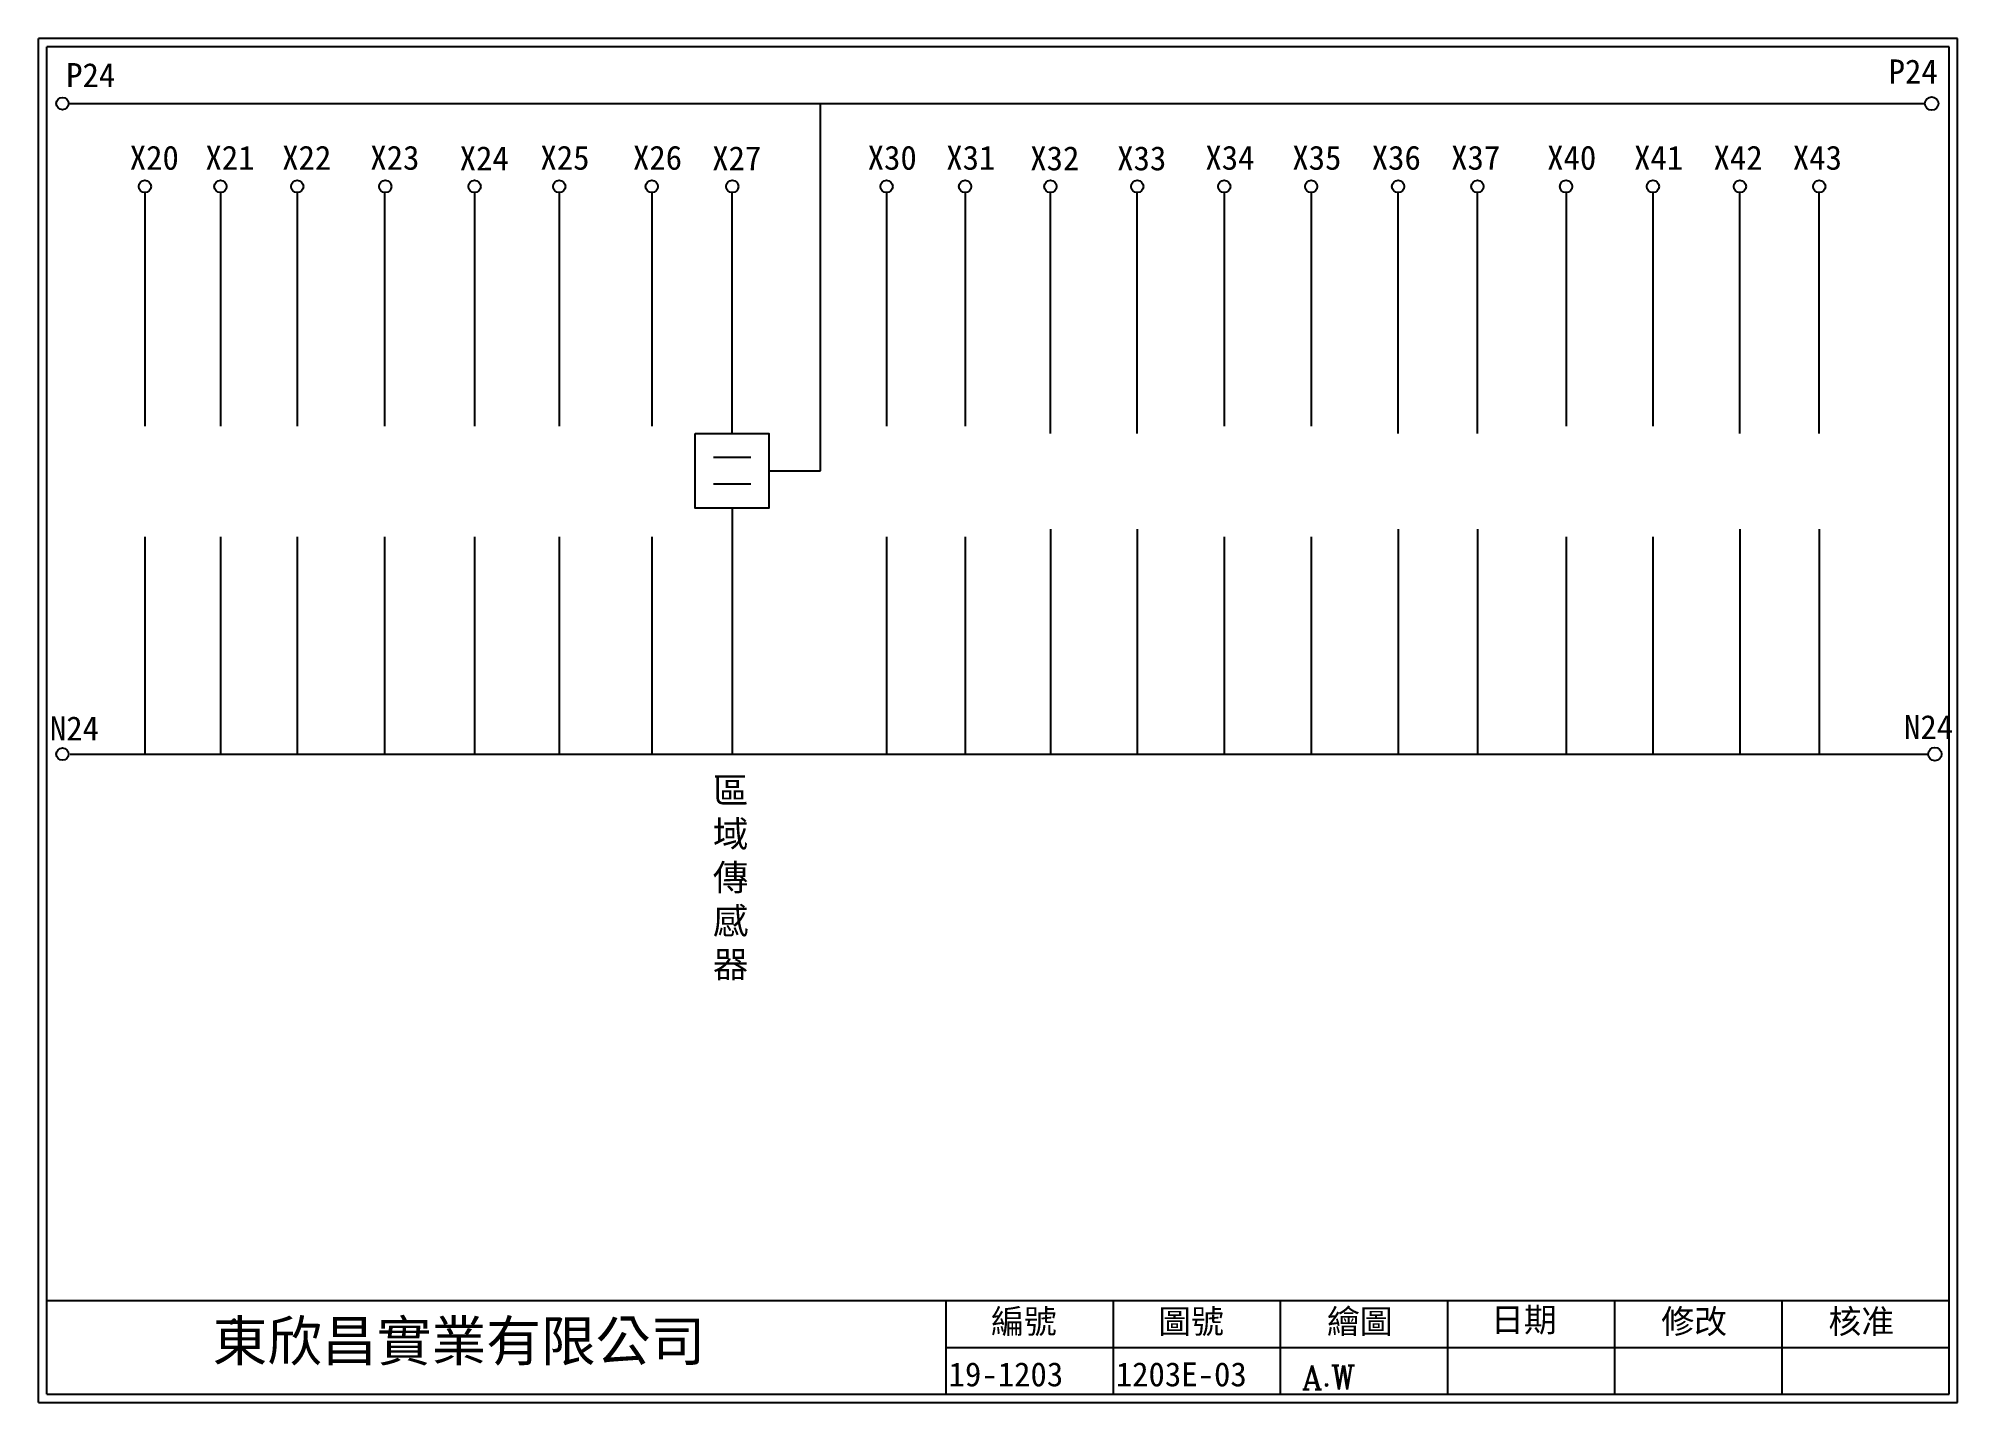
# Model space of a CAD drawing. Extents: x 325 to 612, y 3 to 207.
import ezdxf

# ---------------------------------------------------------------- set-up
doc = ezdxf.new("R2010")
doc.units = 0
doc.layers.get('0').update_dxf_attribs({"linetype": 'CONTINUOUS'})
for name, color, linetype in [('圖框層', 7, 'CONTINUOUS'), ('標尺寸層', 3, 'CONTINUOUS'), ('輪廓線層', 7, 'CONTINUOUS')]:
    doc.layers.add(name, color=color, linetype=linetype)
doc.styles.add('CNS', font='romanc.shx', dxfattribs={"bigfont": 'chineset.shx'})
doc.styles.add('STSL', font='kaiu.ttf')

msp = doc.modelspace()

# ---------------------------------------------------------------- linework, layer by layer
for p, q in [((442.28, 142.31), (442.28, 197.22)), ((429.06, 147.89), (429.06, 183.91)), ((476.65, 147.89), (476.65, 183.91)), ((489.65, 147.89), (489.65, 183.91)), ((528.65, 147.89), (528.65, 183.91)), ((540.52, 147.89), (540.52, 183.91)), ((579.76, 147.89), (579.76, 183.91)), ((591.62, 147.89), (591.62, 183.91)), ((434.57, 142.31), (442.28, 142.31)), ((429.06, 136.73), (429.06, 99.96)), ((476.65, 133.61), (476.65, 99.96)), ((489.65, 133.61), (489.65, 99.96)), ((528.65, 133.61), (528.65, 99.96)), ((540.52, 133.61), (540.52, 99.96)), ((579.76, 133.61), (579.76, 99.96)), ((591.62, 133.61), (591.62, 99.96))]:
    msp.add_line(p, q)
msp.add_lwpolyline([(423.54, 147.89), (434.57, 147.89), (434.57, 136.73), (423.54, 136.73)], close=True)
for centre in [(608.44, 197.22), (608.92, 99.96)]:
    msp.add_circle(centre, 1)
at = {"layer": '圖框層', "color": 7}
for p, q in [((612.32, 206.97), (325.32, 206.97)), ((325.32, 3), (325.32, 206.97)), ((612.32, 3), (612.32, 206.97)), ((611.07, 205.72), (326.57, 205.72)), ((326.57, 4.25), (326.57, 205.72)), ((611.07, 4.25), (611.07, 205.72)), ((326.57, 18.25), (611.07, 18.25)), ((461.07, 4.25), (461.07, 18.25)), ((486.07, 4.25), (486.07, 18.25)), ((511.07, 4.25), (511.07, 18.25)), ((536.07, 4.25), (536.07, 18.25)), ((561.07, 4.25), (561.07, 18.25)), ((586.07, 4.25), (586.07, 18.25)), ((461.07, 11.25), (611.07, 11.25)), ((325.32, 3), (612.32, 3)), ((326.57, 4.25), (611.07, 4.25))]:
    msp.add_line(p, q, dxfattribs=at)
at = {"layer": '標尺寸層', "color": 7}
for p, q in [((329.84, 197.22), (607.44, 197.22)), ((341.24, 183.91), (341.24, 148.99)), ((352.55, 183.91), (352.55, 148.99)), ((364.03, 183.91), (364.03, 148.99)), ((377.1, 183.91), (377.1, 148.98)), ((390.54, 183.91), (390.54, 148.99)), ((403.21, 183.91), (403.21, 148.99)), ((417.04, 183.91), (417.04, 148.99)), ((452.15, 183.91), (452.15, 148.99)), ((463.9, 183.91), (463.9, 148.99)), ((502.65, 183.91), (502.65, 148.99)), ((515.65, 183.91), (515.65, 148.99)), ((553.76, 183.91), (553.76, 148.99)), ((566.76, 183.91), (566.76, 148.99)), ((426.29, 144.34), (431.86, 144.34)), ((426.29, 140.37), (431.86, 140.37)), ((341.24, 132.46), (341.24, 99.96)), ((352.55, 132.46), (352.55, 99.96)), ((364.03, 132.46), (364.03, 99.96)), ((377.1, 132.45), (377.1, 99.95)), ((377.1, 132.45), (377.1, 99.95)), ((390.54, 132.46), (390.54, 99.96)), ((390.54, 132.45), (390.54, 99.96)), ((403.21, 132.46), (403.21, 99.96)), ((403.21, 132.45), (403.21, 99.96)), ((417.04, 132.46), (417.04, 99.96)), ((452.15, 132.46), (452.15, 99.96)), ((463.9, 132.46), (463.9, 99.96)), ((502.65, 132.46), (502.65, 99.96)), ((515.65, 132.46), (515.65, 99.96)), ((553.76, 132.46), (553.76, 99.96)), ((566.76, 132.46), (566.76, 99.96)), ((330.05, 99.96), (607.92, 99.96))]:
    msp.add_line(p, q, dxfattribs=at)
for centre in [(328.92, 197.22), (341.24, 184.83), (352.55, 184.83), (364.03, 184.83), (377.2, 184.83), (377.2, 184.83), (390.54, 184.83), (403.21, 184.83), (417.04, 184.83), (429.09, 184.83), (452.15, 184.83), (463.9, 184.83), (476.65, 184.83), (489.65, 184.83), (502.65, 184.83), (515.65, 184.83), (528.65, 184.83), (540.52, 184.83), (553.76, 184.83), (566.76, 184.83), (579.76, 184.83), (591.62, 184.83), (328.92, 99.96)]:
    msp.add_circle(centre, 0.92, dxfattribs=at)
at = {"layer": '輪廓線層', "color": 116}
msp.add_lwpolyline([(354.6, 14.95), (354.58, 14.94), (354.56, 14.93), (354.53, 14.92), (354.51, 14.91), (354.48, 14.9), (354.45, 14.89), (354.43, 14.88), (354.4, 14.87), (354.38, 14.86), (354.35, 14.85), (354.33, 14.84), (354.3, 14.83), (354.28, 14.82), (354.26, 14.82), (354.23, 14.81), (354.21, 14.81), (354.19, 14.8), (354.17, 14.8), (354.15, 14.8), (354.13, 14.8), (354.12, 14.8), (354.11, 14.81), (354.1, 14.82), (354.09, 14.84), (354.09, 14.85), (354.09, 14.87), (354.1, 14.9), (354.11, 14.92), (354.12, 14.95), (354.13, 14.98), (354.15, 15.01), (354.16, 15.04), (354.18, 15.07), (354.19, 15.1), (354.21, 15.13), (354.22, 15.16), (354.24, 15.18), (354.26, 15.21), (354.28, 15.24), (354.3, 15.27), (354.32, 15.29), (354.34, 15.32), (354.36, 15.34), (354.38, 15.36), (354.41, 15.38), (354.43, 15.4), (354.45, 15.42), (354.47, 15.43), (354.49, 15.44), (354.51, 15.45), (354.53, 15.46), (354.55, 15.46), (354.57, 15.47), (354.59, 15.47), (354.6, 15.47), (354.62, 15.47), (354.63, 15.47), (354.65, 15.47), (354.66, 15.46), (354.67, 15.46), (354.68, 15.45), (354.69, 15.44), (354.7, 15.43), (354.71, 15.42), (354.71, 15.42), (354.72, 15.4), (354.72, 15.39), (354.72, 15.38), (354.72, 15.36), (354.72, 15.34), (354.72, 15.32), (354.72, 15.3), (354.72, 15.28), (354.72, 15.25), (354.71, 15.22), (354.71, 15.19), (354.71, 15.16), (354.7, 15.13), (354.7, 15.1), (354.69, 15.08), (354.68, 15.06), (354.68, 15.04), (354.67, 15.02), (354.66, 15), (354.65, 14.99), (354.63, 14.97), (354.62, 14.96)], close=True, dxfattribs=at)

# ---------------------------------------------------------------- texts
at = {"layer": '圖框層', "color": 4, "style": 'STSL'}
for s, height, p in [('P24', 3.6, (602, 200.22)), ('P24', 3.6, (329.47, 199.68)), ('X20', 3.6, (338.98, 187.33)), ('X21', 3.6, (350.3, 187.33)), ('X22', 3.6, (361.78, 187.33)), ('X23', 3.6, (374.95, 187.33)), ('X24', 3.6, (388.32, 187.24)), ('X25', 3.6, (400.39, 187.33)), ('X26', 3.6, (414.23, 187.33)), ('X27', 3.6, (426.08, 187.24)), ('X30', 3.6, (449.33, 187.33)), ('X31', 3.6, (461.08, 187.33)), ('X32', 3.6, (473.64, 187.24)), ('X33', 3.6, (486.64, 187.24)), ('X34', 3.6, (499.83, 187.33)), ('X35', 3.6, (512.83, 187.33)), ('X36', 3.6, (524.71, 187.33)), ('X37', 3.6, (536.58, 187.33)), ('X40', 3.6, (550.94, 187.33)), ('X41', 3.6, (563.94, 187.33)), ('X42', 3.6, (575.82, 187.33)), ('X43', 3.6, (587.68, 187.33)), ('N24', 3.6, (327.04, 102)), ('N24', 3.6, (604.3, 102.2)), ('編號', 3.6, (467.78, 13.34)), ('圖號', 3.6, (492.78, 13.34)), ('繪圖', 3.6, (518.01, 13.34)), ('日期', 3.6, (542.54, 13.59)), ('修改', 3.6, (568.01, 13.34)), ('核准', 3.6, (593.01, 13.34)), ('東欣昌實業有限公司', 6, (351.37, 9.22)), ('19-1203', 3.6, (461.43, 5.43)), ('1203E-03', 3.6, (486.43, 5.43))]:
    msp.add_text(s, height=height, dxfattribs=at).set_placement(p)
at = {"layer": '圖框層', "color": 7, "insert": (509.31, 8.55), "char_height": 3.6, "width": 24.535, "attachment_point": 1, "style": 'CNS'}
msp.add_mtext(' {\\C4; A.W}', dxfattribs=at)
at = {"layer": '標尺寸層', "color": 7, "insert": (426.18, 96.48), "char_height": 3.9, "width": 4.9608, "attachment_point": 1, "style": 'CNS'}
msp.add_mtext('{\\fDFKai-SB|b0|i0|c136|p65;區域傳感器}', dxfattribs=at)

doc.saveas('drawing.dxf')
